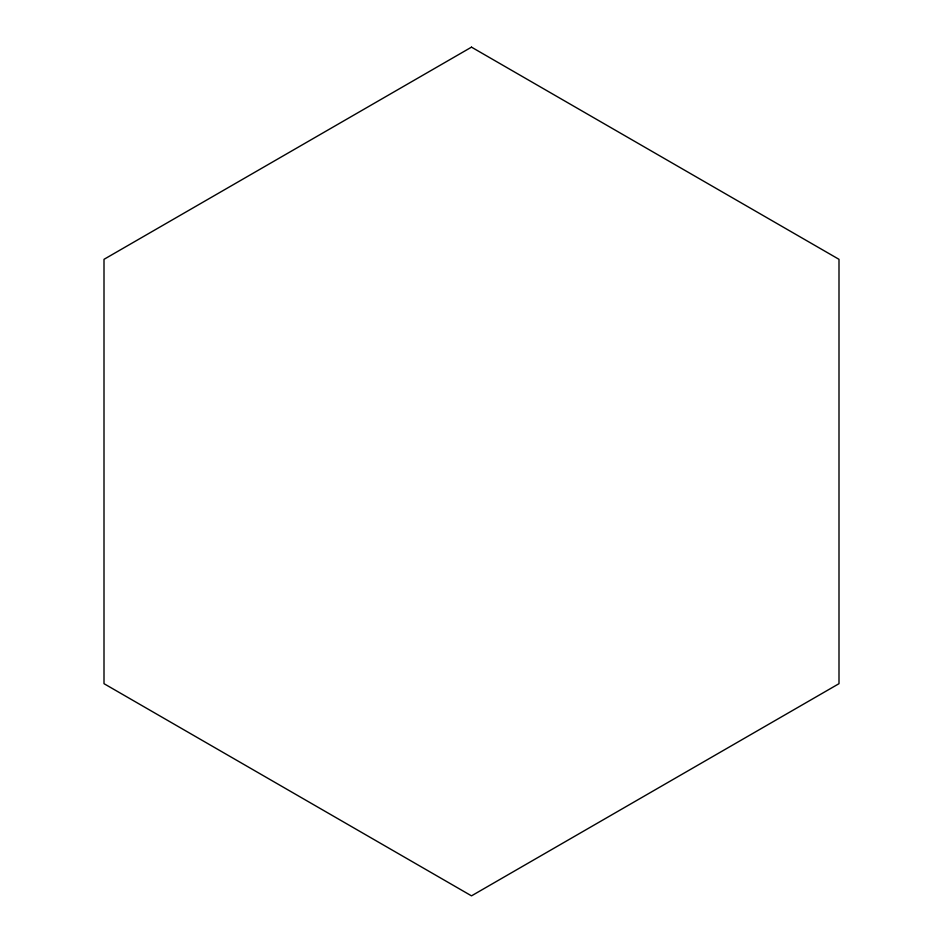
<?xml version="1.0" encoding="UTF-8"?>
<svg xmlns="http://www.w3.org/2000/svg" width="943" height="943" viewBox="0 0 943 943"><rect width="100%" height="100%" fill="white"/><g stroke="black" fill="none" stroke-linecap="round" stroke-linejoin="round"><path stroke-width="1.41" d="M471.5 47.15L104.001 259.325L104.001 683.675L471.5 895.85L838.999 683.675L838.999 259.325L471.5 47.15"/></g></svg>
